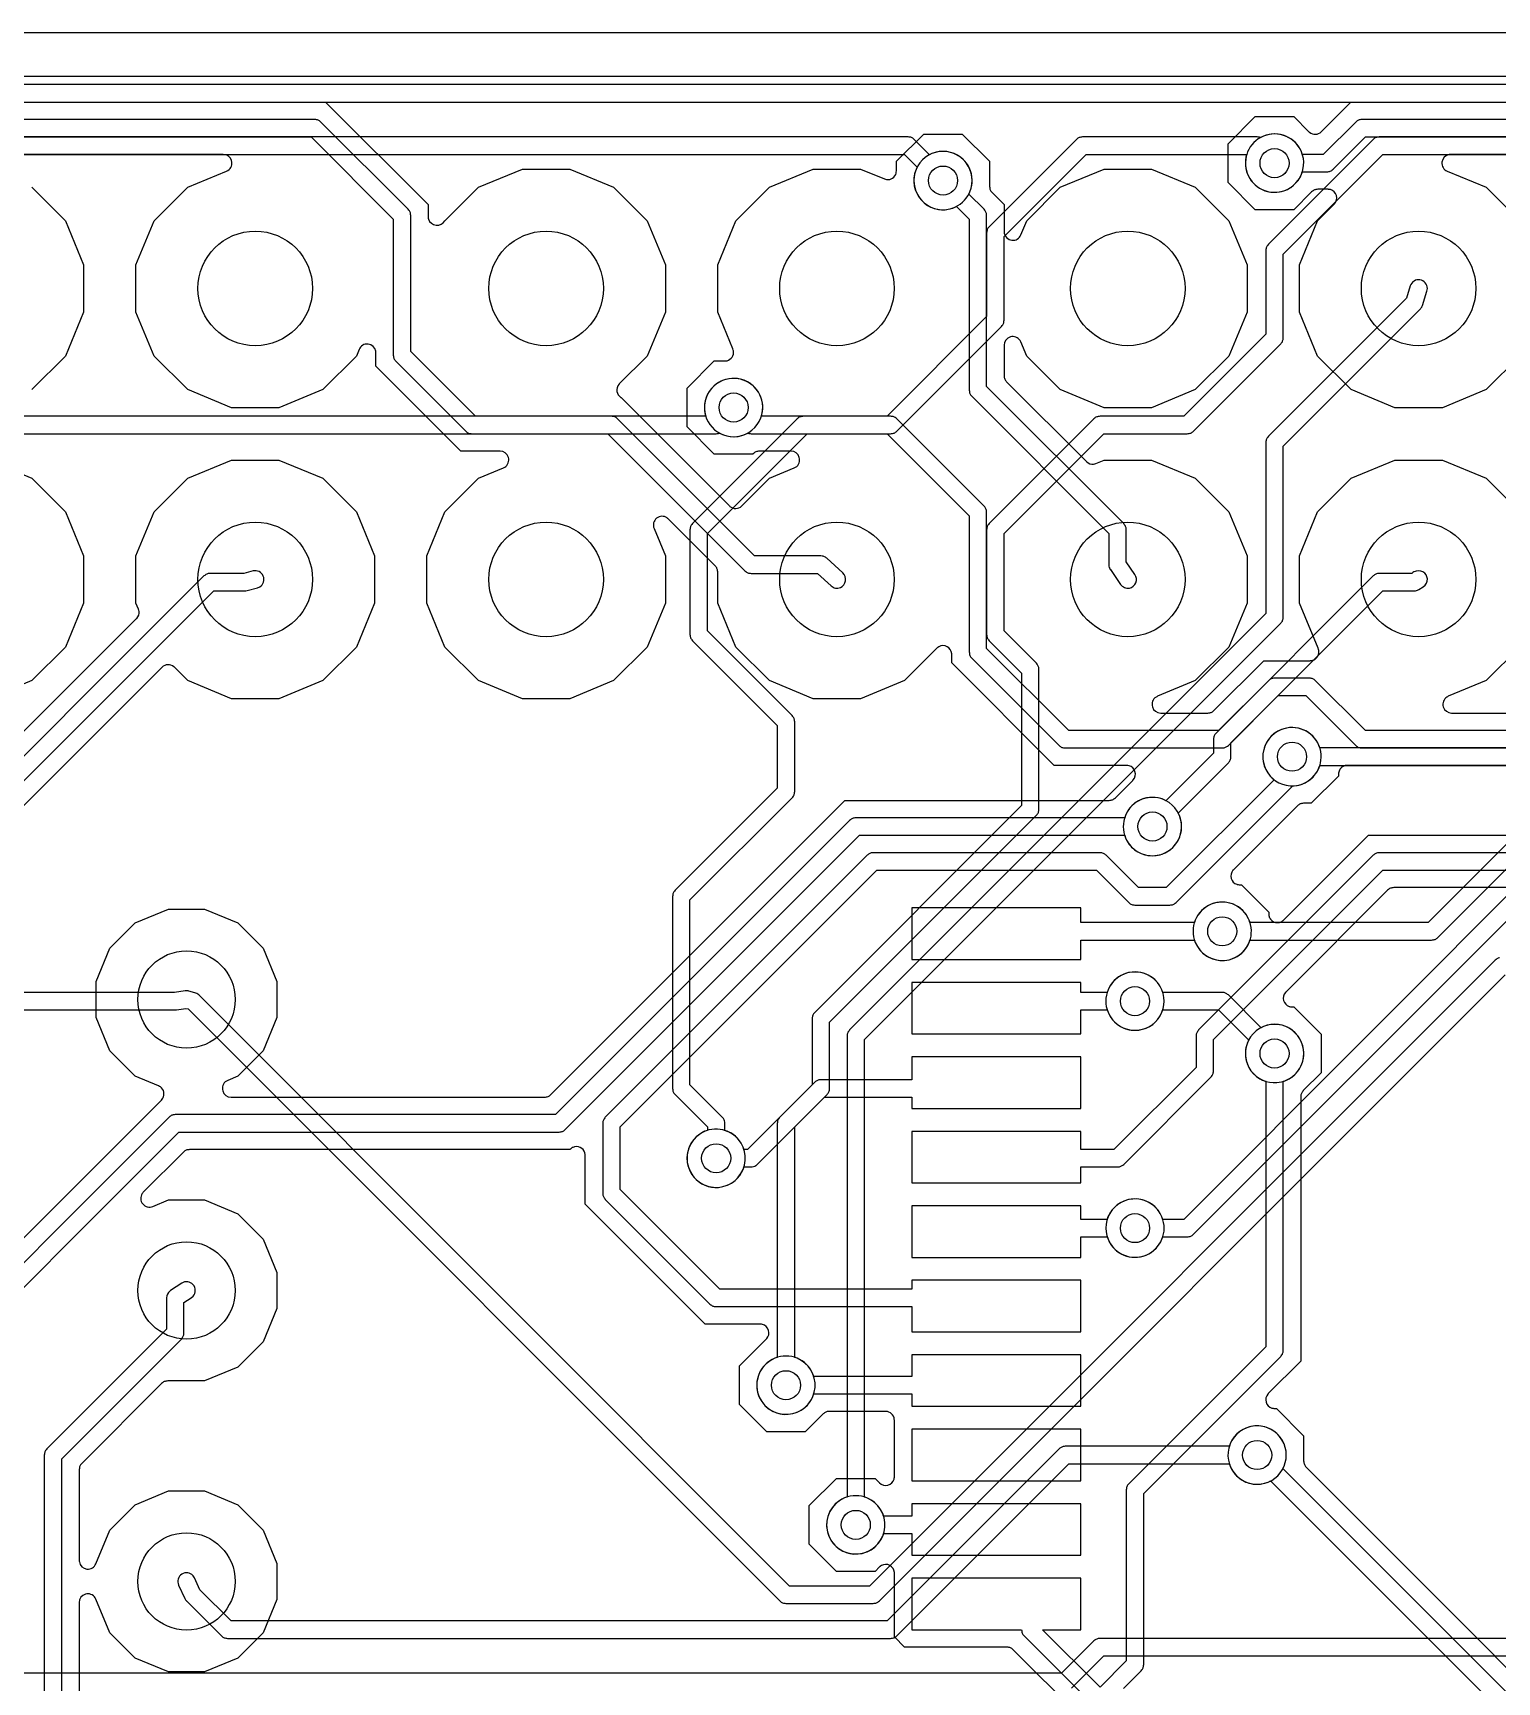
# Model space of a CAD drawing. Header units: inches. Extents: x 0 to 2.56, y 0 to 2.2.
# Drawn here: x 0.953 to 1.456, y 1.638 to 2.205 of the extents above; entities that cross this region are included whole.
import ezdxf

# ---------------------------------------------------------------- set-up
doc = ezdxf.new("R2010")
doc.units = ezdxf.units.IN

msp = doc.modelspace()

# ---------------------------------------------------------------- linework, layer by layer
at = {"layer": '16_copper_3V3'}
msp.add_lwpolyline([(1.38234, 1.84425, 1), (1.37766, 1.86375), (1.37616, 1.86327), (1.37538, 1.86287), (1.36412, 1.87412), (1.36385, 1.87432), (1.3636, 1.87454, 0.087651), (1.36263, 1.87493), (1.36234, 1.87495), (1.362, 1.875), (1.34154, 1.875), (1.34127, 1.87584, 1), (1.32273, 1.86816), (1.32345, 1.86676, 0.6128), (1.34127, 1.86816), (1.34154, 1.869), (1.36076, 1.869), (1.37113, 1.85862), (1.37073, 1.85784, 0.560029), (1.38079, 1.844)], format="xyb", close=True, dxfattribs=at)
at = {"layer": '16_copper_5V'}
msp.add_lwpolyline([(1.569, 1.57513), (1.569, 1.85046), (1.56984, 1.85073, 1), (1.56216, 1.86927), (1.56076, 1.86855, 0.6128), (1.56216, 1.85073), (1.563, 1.85046), (1.563, 1.653), (1.32, 1.653), (1.31967, 1.65295), (1.31933, 1.65293, 0.087654), (1.31837, 1.65252), (1.31815, 1.65233), (1.31788, 1.65212), (1.30676, 1.641), (0.49924, 1.641)], format="xyb", dxfattribs=at)
msp.add_lwpolyline([(1.31012, 1.63588), (1.32124, 1.647), (1.563, 1.647), (1.563, 1.57637)], dxfattribs=at)
at = {"layer": '16_copper_EEPROM_ID_SC'}
for points in [[(1.548, 2.187), (0.33, 2.187)], [(0.33124, 2.181), (1.54676, 2.181)]]:
    msp.add_lwpolyline(points, dxfattribs=at)
at = {"layer": '16_copper_EEPROM_ID_SD'}
msp.add_lwpolyline([(0.57234, 2.06025, 0.240078), (0.57927, 2.06616), (0.57954, 2.067), (1.188, 2.067), (1.18833, 2.06705), (1.18867, 2.06707, 0.01577), (1.18885, 2.06712), (1.18914, 2.06725), (1.19016, 2.06673), (1.19166, 2.06625, 1), (1.19634, 2.08575), (1.19479, 2.086, 0.509525), (1.18425, 2.07366), (1.18446, 2.073), (0.57954, 2.073), (0.57927, 2.07384, 1), (0.56073, 2.06616), (0.56145, 2.06476, 0.28203), (0.57079, 2.06)], format="xyb", close=True, dxfattribs=at)
at = {"layer": '16_copper_GPIO11_SCK'}
msp.add_lwpolyline([(1.34034, 1.92225, 0.461008), (1.34727, 1.93584), (1.34687, 1.93662), (1.36412, 1.95388), (1.36432, 1.95415), (1.36454, 1.9544, 0.087651), (1.36493, 1.95537), (1.36495, 1.95566), (1.365, 1.956), (1.365, 1.96076), (1.41724, 2.013), (1.428, 2.013), (1.4284, 2.01306), (1.4288, 2.01311, 0.003849), (1.42885, 2.01312), (1.42911, 2.01324), (1.42956, 2.01344), (1.43109, 2.01437), (1.43175, 2.01491), (1.43223, 2.01562, 0.548403), (1.42957, 2.01993), (1.42872, 2.01982, 0.115646), (1.42716, 2.019), (1.416, 2.019), (1.41567, 2.01895), (1.41533, 2.01893, 0.087654), (1.41437, 2.01852), (1.41415, 2.01833), (1.41388, 2.01812), (1.35988, 1.96412), (1.35968, 1.96385), (1.35946, 1.9636, 0.087651), (1.35907, 1.96263), (1.35905, 1.96234), (1.359, 1.962), (1.359, 1.95724), (1.34262, 1.94087), (1.34184, 1.94127, 1), (1.33416, 1.92273), (1.33566, 1.92225, 0.078701), (1.33879, 1.922)], format="xyb", close=True, dxfattribs=at)
at = {"layer": '16_copper_GPIO12_PWM0'}
msp.add_lwpolyline([(1.548, 2.169), (1.416, 2.169), (1.41567, 2.16895), (1.41533, 2.16893, 0.087654), (1.41437, 2.16852), (1.41415, 2.16833), (1.41388, 2.16812), (1.37788, 2.13212), (1.37768, 2.13185), (1.37746, 2.1316, 0.087651), (1.37707, 2.13063), (1.37705, 2.13034), (1.377, 2.13), (1.377, 2.10124), (1.34876, 2.073), (1.32, 2.073), (1.31967, 2.07295), (1.31933, 2.07293, 0.087654), (1.31837, 2.07252), (1.31815, 2.07233), (1.31788, 2.07212), (1.28188, 2.03612), (1.28168, 2.03585), (1.28146, 2.0356, 0.087651), (1.28107, 2.03463), (1.28105, 2.03434), (1.281, 2.034), (1.281, 1.998), (1.28105, 1.99767), (1.28107, 1.99733, 0.087654), (1.28148, 1.99637), (1.28167, 1.99615), (1.28188, 1.99588), (1.293, 1.98476), (1.293, 1.93924), (1.22188, 1.86812), (1.22168, 1.86785), (1.22146, 1.8676, 0.087651), (1.22107, 1.86663), (1.22105, 1.86634), (1.221, 1.866), (1.221, 1.84324), (1.20988, 1.83212), (1.20968, 1.83185), (1.20946, 1.8316, 0.087651), (1.20907, 1.83063), (1.20905, 1.83034), (1.209, 1.83), (1.209, 1.74954), (1.20816, 1.74927, 0.85408), (1.21279, 1.73), (1.21434, 1.73025, 0.726542), (1.21584, 1.74927), (1.215, 1.74954), (1.215, 1.82876), (1.22612, 1.83988), (1.22632, 1.84015), (1.22654, 1.8404, 0.087651), (1.22693, 1.84137), (1.22695, 1.84166), (1.227, 1.842), (1.227, 1.86476), (1.29812, 1.93588), (1.29832, 1.93615), (1.29854, 1.9364, 0.087651), (1.29893, 1.93737), (1.29895, 1.93766), (1.299, 1.938), (1.299, 1.986), (1.29895, 1.98633), (1.29893, 1.98667, 0.087654), (1.29852, 1.98763), (1.29833, 1.98785), (1.29812, 1.98812), (1.287, 1.99924), (1.287, 2.03276), (1.32124, 2.067), (1.35, 2.067), (1.35033, 2.06705), (1.35067, 2.06707, 0.087654), (1.35163, 2.06748), (1.35185, 2.06767), (1.35212, 2.06788), (1.38212, 2.09788), (1.38232, 2.09815), (1.38254, 2.0984, 0.087651), (1.38293, 2.09937), (1.38295, 2.09966), (1.383, 2.1), (1.383, 2.12876), (1.41724, 2.163), (1.54676, 2.163)], format="xyb", dxfattribs=at)
at = {"layer": '16_copper_GPIO16'}
msp.add_lwpolyline([(1.83476, 1.959), (1.39554, 1.959), (1.39527, 1.95984, 1), (1.37673, 1.95216), (1.37745, 1.95076, 0.28203), (1.38679, 1.946), (1.38834, 1.94625, 0.240078), (1.39527, 1.95216), (1.39554, 1.953), (1.836, 1.953)], format="xyb", dxfattribs=at)
at = {"layer": '16_copper_GPIO19'}
msp.add_lwpolyline([(1.95476, 1.947), (1.482, 1.947), (1.48167, 1.94695), (1.48133, 1.94693, 0.087654), (1.48037, 1.94652), (1.48015, 1.94633), (1.47988, 1.94612), (1.43276, 1.899), (1.37154, 1.899), (1.37127, 1.89984, 1), (1.35273, 1.89216), (1.35345, 1.89076, 0.28203), (1.36279, 1.886), (1.36434, 1.88625, 0.240078), (1.37127, 1.89216), (1.37154, 1.893), (1.434, 1.893), (1.43433, 1.89305), (1.43467, 1.89307, 0.087654), (1.43563, 1.89348), (1.43585, 1.89367), (1.43612, 1.89388), (1.48324, 1.941), (1.956, 1.941)], format="xyb", dxfattribs=at)
at = {"layer": '16_copper_GPIO20'}
msp.add_lwpolyline([(1.99676, 1.923), (1.476, 1.923), (1.47567, 1.92295), (1.47533, 1.92293, 0.087654), (1.47437, 1.92252), (1.47415, 1.92233), (1.47388, 1.92212), (1.34876, 1.797), (1.34154, 1.797), (1.34127, 1.79784, 1), (1.32273, 1.79016), (1.32345, 1.78876, 0.28203), (1.33279, 1.784), (1.33434, 1.78425, 0.240078), (1.34127, 1.79016), (1.34154, 1.791), (1.35, 1.791), (1.35033, 1.79105), (1.35067, 1.79107, 0.087654), (1.35163, 1.79148), (1.35185, 1.79167), (1.35212, 1.79188), (1.47724, 1.917), (1.998, 1.917)], format="xyb", dxfattribs=at)
at = {"layer": '16_copper_GPIO26'}
msp.add_lwpolyline([(1.19034, 1.80825, 0.726542), (1.19184, 1.82727), (1.191, 1.82754), (1.191, 1.83, 0.14431), (1.19052, 1.83163), (1.19033, 1.83185), (1.19012, 1.83212), (1.179, 1.84324), (1.179, 1.90676), (1.21412, 1.94188), (1.21432, 1.94215), (1.21454, 1.9424, 0.087651), (1.21493, 1.94337), (1.21495, 1.94366), (1.215, 1.944), (1.215, 1.968), (1.21495, 1.96833), (1.21493, 1.96867, 0.087654), (1.21452, 1.96963), (1.21433, 1.96985), (1.21412, 1.97012), (1.185, 1.99924), (1.185, 2.03276), (1.21924, 2.067), (1.248, 2.067), (1.24833, 2.06705), (1.24867, 2.06707, 0.087654), (1.24963, 2.06748), (1.24985, 2.06767), (1.25012, 2.06788), (1.28612, 2.10388), (1.28632, 2.10415), (1.28654, 2.1044, 0.087651), (1.28693, 2.10537), (1.28695, 2.10566), (1.287, 2.106), (1.287, 2.13476), (1.31524, 2.163), (1.37046, 2.163), (1.37025, 2.16234, 1), (1.38975, 2.15766), (1.39, 2.15921, 0.509525), (1.37766, 2.16975), (1.37616, 2.16927), (1.37514, 2.16875), (1.37512, 2.16875), (1.37482, 2.16889, 0.015767), (1.37463, 2.16893), (1.37434, 2.16895), (1.374, 2.169), (1.314, 2.169), (1.31367, 2.16895), (1.31333, 2.16893, 0.087654), (1.31237, 2.16852), (1.31215, 2.16833), (1.31188, 2.16812), (1.28188, 2.13812), (1.28168, 2.13785), (1.28146, 2.1376, 0.087651), (1.28107, 2.13663), (1.28105, 2.13634), (1.281, 2.136), (1.281, 2.10724), (1.24676, 2.073), (1.218, 2.073), (1.21767, 2.07295), (1.21733, 2.07293, 0.087654), (1.21637, 2.07252), (1.21615, 2.07233), (1.21588, 2.07212), (1.17988, 2.03612), (1.17968, 2.03585), (1.17946, 2.0356, 0.087651), (1.17907, 2.03463), (1.17905, 2.03434), (1.179, 2.034), (1.179, 1.998), (1.17905, 1.99767), (1.17907, 1.99733, 0.087654), (1.17948, 1.99637), (1.17967, 1.99615), (1.17988, 1.99588), (1.209, 1.96676), (1.209, 1.94524), (1.17388, 1.91012), (1.17368, 1.90985), (1.17346, 1.9096, 0.087651), (1.17307, 1.90863), (1.17305, 1.90834), (1.173, 1.908), (1.173, 1.842), (1.17305, 1.84167), (1.17307, 1.84133, 0.087654), (1.17348, 1.84037), (1.17367, 1.84015), (1.17388, 1.83988), (1.185, 1.82876), (1.185, 1.82754), (1.18416, 1.82727), (1.18276, 1.82655, 0.788337), (1.18879, 1.808)], format="xyb", close=True, dxfattribs=at)
at = {"layer": '16_copper_GPIO8_CE0'}
msp.add_lwpolyline([(1.23834, 1.68225, 0.726542), (1.23984, 1.70127), (1.239, 1.70154), (1.239, 1.85876), (1.38212, 2.00188), (1.38232, 2.00215), (1.38254, 2.0024, 0.087651), (1.38293, 2.00337), (1.38295, 2.00366), (1.383, 2.004), (1.383, 2.06276), (1.43012, 2.10988), (1.43031, 2.11013), (1.43052, 2.11037, 0.019243), (1.43063, 2.11056), (1.43073, 2.11082), (1.43087, 2.11111), (1.43239, 2.11604), (1.43253, 2.11689, 0.866042), (1.42666, 2.11782), (1.42535, 2.1136), (1.37788, 2.06612), (1.37768, 2.06585), (1.37746, 2.0656, 0.087651), (1.37707, 2.06463), (1.37705, 2.06434), (1.377, 2.064), (1.377, 2.00524), (1.23388, 1.86212), (1.23368, 1.86185), (1.23346, 1.8616, 0.087651), (1.23307, 1.86063), (1.23305, 1.86034), (1.233, 1.86), (1.233, 1.70154), (1.23216, 1.70127, 0.85408), (1.23679, 1.682)], format="xyb", close=True, dxfattribs=at)
at = {"layer": '16_copper_GPIO9_SDI'}
msp.add_lwpolyline([(0.41524, 2.163), (1.25276, 2.163), (1.25713, 2.15862), (1.25673, 2.15784, 0.560029), (1.26679, 2.144), (1.26834, 2.14425, 1), (1.26366, 2.16375), (1.26216, 2.16327), (1.26138, 2.16287), (1.25612, 2.16812), (1.25585, 2.16832), (1.2556, 2.16854, 0.087651), (1.25463, 2.16893), (1.25434, 2.16895), (1.254, 2.169), (0.414, 2.169)], format="xyb", dxfattribs=at)
at = {"layer": '16_copper_PB0'}
for points in [[(1.45733, 1.88693, 0.087654), (1.45637, 1.88652), (1.45615, 1.88633), (1.45588, 1.88612), (1.24076, 1.671), (1.21324, 1.671), (1.01012, 1.87412), (1.00983, 1.87434), (1.00954, 1.87458, 0.009759), (1.00944, 1.87463), (1.00915, 1.87474), (1.00878, 1.8749), (1.00668, 1.87546, 0.021149), (1.0063, 1.87554), (1.00606, 1.87554), (1.00583, 1.87556, 0.029791), (1.00548, 1.87553), (1.00178, 1.875), (0.744, 1.875)], [(0.74524, 1.869), (1.002, 1.869), (1.0022, 1.86903), (1.00243, 1.86903), (1.00572, 1.86951), (1.00645, 1.86931), (1.20988, 1.66588), (1.21015, 1.66568), (1.2104, 1.66546, 0.087651), (1.21137, 1.66507), (1.21166, 1.66505), (1.212, 1.665), (1.242, 1.665), (1.24233, 1.66505), (1.24267, 1.66507, 0.087654), (1.24363, 1.66548), (1.24385, 1.66567), (1.24412, 1.66588), (1.45924, 1.881)]]:
    msp.add_lwpolyline(points, format="xyb", dxfattribs=at)
at = {"layer": '16_copper_PD6'}
msp.add_lwpolyline([(1.24833, 1.65305), (1.24867, 1.65307, 0.087654), (1.24963, 1.65348), (1.24985, 1.65367), (1.25012, 1.65388), (1.30924, 1.713), (1.36446, 1.713), (1.36473, 1.71216, 1), (1.38327, 1.71984), (1.38255, 1.72124, 0.6128), (1.36473, 1.71984), (1.36446, 1.719), (1.308, 1.719), (1.30767, 1.71895), (1.30733, 1.71893, 0.087654), (1.30637, 1.71852), (1.30615, 1.71833), (1.30588, 1.71812), (1.24676, 1.659), (1.02124, 1.659), (1.0105, 1.66974), (1.00863, 1.67381), (1.00817, 1.67453, 0.866045), (1.00318, 1.67131), (1.00527, 1.66675), (1.00534, 1.66665), (1.00538, 1.66653), (1.00558, 1.66627), (1.00574, 1.66603, 0.01711), (1.00588, 1.66588), (1.01788, 1.65388), (1.01815, 1.65368), (1.0184, 1.65346, 0.087651), (1.01937, 1.65307), (1.01966, 1.65305), (1.02, 1.653), (1.248, 1.653)], format="xyb", close=True, dxfattribs=at)
at = {"layer": '1_copper_3V3'}
msp.add_lwpolyline([(1.31337, 1.869), (1.32246, 1.869), (1.32273, 1.86816, 1), (1.34127, 1.87584), (1.34055, 1.87724, 0.6128), (1.32273, 1.87584), (1.32246, 1.875), (1.31337, 1.875), (1.31337, 1.87843), (1.2553, 1.87843), (1.2553, 1.86071), (1.31337, 1.86071)], format="xyb", close=True, dxfattribs=at)
msp.add_lwpolyline([(1.32804, 1.6358), (1.33412, 1.64188), (1.33432, 1.64215), (1.33454, 1.6424, 0.087651), (1.33493, 1.64337), (1.33495, 1.64366), (1.335, 1.644), (1.335, 1.70276), (1.38212, 1.74988), (1.38232, 1.75015), (1.38254, 1.7504, 0.087651), (1.38293, 1.75137), (1.38295, 1.75166), (1.383, 1.752), (1.383, 1.84446), (1.38384, 1.84473, 1), (1.37616, 1.86327), (1.37476, 1.86255, 0.6128), (1.37616, 1.84473), (1.377, 1.84446), (1.377, 1.75324), (1.32988, 1.70612), (1.32968, 1.70585), (1.32946, 1.7056, 0.087651), (1.32907, 1.70463), (1.32905, 1.70434), (1.329, 1.704), (1.329, 1.64524), (1.32, 1.63624), (1.30026, 1.65598), (1.31337, 1.65598), (1.31337, 1.6737), (1.2553, 1.6737), (1.2553, 1.65598), (1.293, 1.65598), (1.29305, 1.65567), (1.29307, 1.65533, 0.087654), (1.29348, 1.65437), (1.29367, 1.65415), (1.29388, 1.65388), (1.31713, 1.63062)], format="xyb", dxfattribs=at)
at = {"layer": '1_copper_EEPROM_ID_SD'}
msp.add_lwpolyline([(1.55876, 1.965), (1.41124, 1.965), (1.39412, 1.98212), (1.39385, 1.98232), (1.3936, 1.98254, 0.087651), (1.39263, 1.98293), (1.39234, 1.98295), (1.392, 1.983), (1.38, 1.983), (1.37967, 1.98295), (1.37933, 1.98293, 0.087654), (1.37837, 1.98252), (1.37815, 1.98233), (1.37788, 1.98212), (1.36076, 1.965), (1.30924, 1.965), (1.281, 1.99324), (1.281, 2.04), (1.28095, 2.04033), (1.28093, 2.04067, 0.087654), (1.28052, 2.04163), (1.28033, 2.04185), (1.28012, 2.04212), (1.25012, 2.07212), (1.24985, 2.07232), (1.2496, 2.07254, 0.087651), (1.24863, 2.07293), (1.24834, 2.07295), (1.248, 2.073), (1.20354, 2.073), (1.20375, 2.07366, 1), (1.18425, 2.07834), (1.184, 2.07679, 0.509525), (1.19634, 2.06625), (1.19784, 2.06673), (1.19886, 2.06725), (1.19888, 2.06725), (1.19918, 2.06711, 0.015767), (1.19937, 2.06707), (1.19966, 2.06705), (1.2, 2.067), (1.24676, 2.067), (1.275, 2.03876), (1.275, 1.992), (1.27505, 1.99167), (1.27507, 1.99133, 0.087654), (1.27548, 1.99037), (1.27567, 1.99015), (1.27588, 1.98988), (1.30588, 1.95988), (1.30615, 1.95968), (1.3064, 1.95946, 0.087651), (1.30737, 1.95907), (1.30766, 1.95905), (1.308, 1.959), (1.362, 1.959), (1.36233, 1.95905), (1.36267, 1.95907, 0.087654), (1.36363, 1.95948), (1.36385, 1.95967), (1.36412, 1.95988), (1.38124, 1.977), (1.39076, 1.977), (1.40788, 1.95988), (1.40815, 1.95968), (1.4084, 1.95946, 0.087651), (1.40937, 1.95907), (1.40966, 1.95905), (1.41, 1.959), (1.56, 1.959)], format="xyb", dxfattribs=at)
at = {"layer": '1_copper_GND'}
for points in [[(1.57785, 2.18972), (0.30015, 2.18972)], [(0.95275, 2.15169), (0.96429, 2.14015), (0.97053, 2.12508), (0.97053, 2.10877), (0.96429, 2.0937), (0.95275, 2.08217)]]:
    msp.add_lwpolyline(points, dxfattribs=at)
for points in [[(0.40427, 2.181), (1.05373, 2.181), (1.089, 2.14573), (1.089, 2.14131), (1.08904, 2.14104), (1.08905, 2.14077, 0.620844), (1.09477, 2.14015), (1.1063, 2.15169), (1.12137, 2.15793), (1.13768, 2.15793), (1.15275, 2.15169), (1.16429, 2.14015), (1.17053, 2.12508), (1.17053, 2.10877), (1.16429, 2.0937), (1.1547, 2.08412), (1.15464, 2.08403), (1.15455, 2.08396, 0.437212), (1.15523, 2.07946), (1.1553, 2.07943), (1.19255, 2.04218), (1.19273, 2.04204, 0.39257), (1.19679, 2.04218), (1.2063, 2.05169), (1.21485, 2.05523), (1.21509, 2.05537), (1.21533, 2.05548, 0.747777), (1.2137, 2.061), (1.20287, 2.061), (1.20254, 2.06095), (1.2022, 2.06093), (1.20212, 2.06089), (1.20202, 2.06088, 0.053914), (1.20124, 2.06052), (1.20102, 2.06033), (1.20075, 2.06012), (1.20063, 2.06), (1.18737, 2.06), (1.178, 2.06937), (1.178, 2.08263), (1.18737, 2.092), (1.19099, 2.092), (1.19136, 2.09205), (1.19174, 2.0921, 0.383484), (1.19395, 2.09545), (1.19386, 2.09574), (1.19376, 2.09615), (1.18853, 2.10877), (1.18853, 2.12508), (1.19477, 2.14015), (1.2063, 2.15169), (1.22137, 2.15793), (1.23768, 2.15793), (1.24585, 2.15455), (1.24622, 2.15445), (1.24659, 2.15435, 0.383481), (1.24991, 2.15659), (1.24994, 2.1569), (1.25, 2.15732), (1.25, 2.16063), (1.25937, 2.17), (1.27263, 2.17), (1.282, 2.16063), (1.282, 2.15197), (1.28205, 2.15164), (1.28207, 2.15131, 0.087654), (1.28248, 2.15034), (1.28267, 2.15012), (1.28288, 2.14985), (1.287, 2.14573), (1.287, 2.13648), (1.28704, 2.13621), (1.28705, 2.13594, 0.747774), (1.29277, 2.13533), (1.29477, 2.14015), (1.3063, 2.15169), (1.32137, 2.15793), (1.33768, 2.15793), (1.35275, 2.15169), (1.36429, 2.14015), (1.37053, 2.12508), (1.37053, 2.10877), (1.36429, 2.0937), (1.35275, 2.08217), (1.33768, 2.07593), (1.32137, 2.07593), (1.3063, 2.08217), (1.29477, 2.0937), (1.29277, 2.09853), (1.29263, 2.09876), (1.29252, 2.09901, 0.747777), (1.287, 2.09738), (1.287, 2.08697), (1.28705, 2.08664), (1.28707, 2.08631, 0.087654), (1.28748, 2.08534), (1.28767, 2.08512), (1.28788, 2.08485), (1.31531, 2.05742), (1.31536, 2.05738), (1.3154, 2.05733, 0.218345), (1.31778, 2.05656), (1.31819, 2.05667), (1.31849, 2.05674, 0.007884), (1.31858, 2.05677), (1.32137, 2.05793), (1.33768, 2.05793), (1.35275, 2.05169), (1.36429, 2.04015), (1.37053, 2.02508), (1.37053, 2.00877), (1.36429, 1.9937), (1.35275, 1.98217), (1.33972, 1.97677), (1.33948, 1.97663), (1.33924, 1.97652, 0.747777), (1.34086, 1.971), (1.35703, 1.971), (1.35736, 1.97105), (1.35769, 1.97107, 0.087654), (1.35866, 1.97148), (1.35888, 1.97167), (1.35915, 1.97188), (1.37627, 1.989), (1.39223, 1.989), (1.39236, 1.98902), (1.39249, 1.98901), (1.39278, 1.98908), (1.39279, 1.98908), (1.39298, 1.9891), (1.39301, 1.98911), (1.39308, 1.98912, 0.021527), (1.39332, 1.98921), (1.39359, 1.98935), (1.39362, 1.98937), (1.39377, 1.98943), (1.39379, 1.98945), (1.39386, 1.98948, 0.02152), (1.39407, 1.98963), (1.39428, 1.98984), (1.39432, 1.98988), (1.39444, 1.98998), (1.39445, 1.98999), (1.3945, 1.99004, 0.021523), (1.39466, 1.99025), (1.3948, 1.99051), (1.39483, 1.99056), (1.39492, 1.99068), (1.39493, 1.9907), (1.39497, 1.99077, 0.021524), (1.39506, 1.99101), (1.39512, 1.9913), (1.39513, 1.99133), (1.39518, 1.9915), (1.39518, 1.99152), (1.3952, 1.99159, 0.021533), (1.39523, 1.99185), (1.3952, 1.99214), (1.39521, 1.99236), (1.3952, 1.99238), (1.3952, 1.99245, 0.021539), (1.39515, 1.9927), (1.39505, 1.99294), (1.395, 1.99315), (1.39495, 1.99326), (1.39495, 1.99327), (1.39495, 1.99327), (1.38853, 2.00877), (1.38853, 2.02508), (1.39477, 2.04015), (1.4063, 2.05169), (1.42137, 2.05793), (1.43768, 2.05793), (1.45275, 2.05169), (1.46429, 2.04015)], [(1.46429, 2.0937), (1.45275, 2.08217), (1.43768, 2.07593), (1.42137, 2.07593), (1.4063, 2.08217), (1.39477, 2.0937), (1.38853, 2.10877), (1.38853, 2.12508), (1.39477, 2.14015), (1.40049, 2.14588), (1.40056, 2.14597), (1.40065, 2.14604, 0.54841), (1.39919, 2.15089), (1.39885, 2.15093), (1.39856, 2.15099, 0.015781), (1.39837, 2.151), (1.39487, 2.151), (1.39454, 2.15095), (1.3942, 2.15093, 0.087654), (1.39324, 2.15052), (1.39302, 2.15033), (1.39275, 2.15012), (1.38663, 2.144), (1.37337, 2.144), (1.364, 2.15337), (1.364, 2.16663), (1.37337, 2.176), (1.38663, 2.176), (1.39183, 2.1708), (1.39201, 2.17066, 0.39257), (1.39607, 2.1708), (1.40012, 2.17485), (1.40627, 2.181), (1.57513, 2.181)], [(0.903, 1.74373), (0.99212, 1.83285), (0.99726, 1.83799), (0.99749, 1.8383), (0.99773, 1.8386, 0.383473), (0.99693, 1.84253), (0.99665, 1.84267), (0.99629, 1.84288), (0.98829, 1.8462), (0.97954, 1.85495), (0.97481, 1.86638), (0.97481, 1.87875), (0.97954, 1.89018), (0.98829, 1.89893), (0.99972, 1.90366), (1.01209, 1.90366), (1.02352, 1.89893), (1.03227, 1.89018), (1.037, 1.87875), (1.037, 1.86638), (1.03227, 1.85495), (1.02352, 1.8462), (1.02007, 1.84477), (1.01984, 1.84463), (1.0196, 1.84452, 0.747777), (1.02122, 1.839), (1.12903, 1.839), (1.12936, 1.83905), (1.12969, 1.83907, 0.087654), (1.13066, 1.83948), (1.13088, 1.83967), (1.13115, 1.83988), (1.23227, 1.941), (1.32313, 1.941), (1.32346, 1.94105), (1.3238, 1.94107, 0.087654), (1.32476, 1.94148), (1.32498, 1.94167), (1.32525, 1.94188), (1.33125, 1.94788), (1.33132, 1.94797), (1.3314, 1.94804, 0.54841), (1.32995, 1.95289), (1.3296, 1.95293), (1.32932, 1.95299, 0.015781), (1.32913, 1.953), (1.30427, 1.953), (1.269, 1.98827), (1.269, 1.99118), (1.26898, 1.99129), (1.26899, 1.9914, 0.54841), (1.26453, 1.99379), (1.26426, 1.99359), (1.26402, 1.99343, 0.015772), (1.26388, 1.9933), (1.25275, 1.98217), (1.23768, 1.97593), (1.22137, 1.97593), (1.2063, 1.98217), (1.19477, 1.9937), (1.18853, 2.00877), (1.18853, 2.0195), (1.18848, 2.01983), (1.18845, 2.02017, 0.087654), (1.18805, 2.02113), (1.18786, 2.02135), (1.18765, 2.02162), (1.17153, 2.03774), (1.17132, 2.0379), (1.17112, 2.03809, 0.747777), (1.16664, 2.03447), (1.17053, 2.02508), (1.17053, 2.00877), (1.16429, 1.9937), (1.15275, 1.98217), (1.13768, 1.97593), (1.12137, 1.97593), (1.1063, 1.98217), (1.09477, 1.9937), (1.08853, 2.00877), (1.08853, 2.02508), (1.09477, 2.04015), (1.1063, 2.05169), (1.11485, 2.05523), (1.11509, 2.05537), (1.11533, 2.05548, 0.747777), (1.1137, 2.061), (1.10027, 2.061), (1.071, 2.09027), (1.071, 2.09483), (1.07096, 2.0951), (1.07095, 2.09537, 0.747774), (1.06523, 2.09598), (1.06429, 2.0937), (1.05275, 2.08217), (1.03768, 2.07593), (1.02137, 2.07593), (1.0063, 2.08217), (0.99477, 2.0937), (0.98853, 2.10877), (0.98853, 2.12508), (0.99477, 2.14015), (1.0063, 2.15169), (1.01968, 2.15723), (1.01991, 2.15737), (1.02012, 2.15746), (1.02016, 2.15748, 0.747777), (1.01853, 2.163), (0.94052, 2.163)], [(1.51853, 2.163), (1.44052, 2.163), (1.44025, 2.16296), (1.43998, 2.16295, 0.74779), (1.43937, 2.15723), (1.45275, 2.15169), (1.46429, 2.14015)], [(0.72315, 1.73788), (0.98873, 2.00345), (0.98877, 2.00351), (0.98882, 2.00355, 0.218356), (0.98958, 2.00593), (0.98948, 2.00634), (0.98941, 2.00664, 0.007894), (0.98938, 2.00672), (0.98853, 2.00877), (0.98853, 2.02508), (0.99477, 2.04015), (1.0063, 2.05169), (1.02137, 2.05793), (1.03768, 2.05793), (1.05275, 2.05169), (1.06429, 2.04015), (1.07053, 2.02508), (1.07053, 2.00877), (1.06429, 1.9937), (1.05275, 1.98217), (1.03768, 1.97593), (1.02137, 1.97593), (1.0063, 1.98217), (1.00172, 1.98675), (1.00154, 1.98689, 0.39257), (0.99748, 1.98675), (0.72973, 1.719)], [(1.46429, 1.9937), (1.45275, 1.98217), (1.43972, 1.97677), (1.43948, 1.97663), (1.43924, 1.97652, 0.747777), (1.44086, 1.971), (1.51819, 1.971)], [(1.56373, 1.953), (1.40542, 1.953), (1.40541, 1.953), (1.40518, 1.953), (1.40509, 1.953), (1.40478, 1.95302, 0.163911), (1.40302, 1.95228), (1.40281, 1.95204), (1.40275, 1.95198), (1.40273, 1.95196), (1.40272, 1.95195), (1.40259, 1.95182, 0.019154), (1.40246, 1.95163), (1.40233, 1.95134), (1.40233, 1.95134), (1.40227, 1.95123), (1.40225, 1.95119), (1.40218, 1.95106), (1.40216, 1.95095), (1.40211, 1.95084), (1.40208, 1.95058), (1.40203, 1.95041), (1.40203, 1.95033), (1.40201, 1.95023, 0.011532), (1.402, 1.95003), (1.402, 1.94937), (1.39263, 1.94), (1.38997, 1.94), (1.38964, 1.93995), (1.38931, 1.93993, 0.087654), (1.38834, 1.93952), (1.38812, 1.93933), (1.38785, 1.93912), (1.36585, 1.91712), (1.36578, 1.91703), (1.3657, 1.91696, 0.536376), (1.36705, 1.91216), (1.36716, 1.91211), (1.3675, 1.91207), (1.36778, 1.91201, 0.011166), (1.36797, 1.912), (1.36863, 1.912), (1.378, 1.90263), (1.378, 1.90197, 0.027981), (1.37803, 1.90164), (1.37803, 1.90155), (1.37808, 1.90138), (1.37812, 1.90112, 0.01863), (1.37819, 1.90091), (1.37827, 1.90078), (1.37828, 1.90073), (1.37835, 1.90063), (1.37848, 1.90034, 0.018631), (1.37861, 1.90016), (1.37874, 1.90003), (1.37875, 1.90002), (1.37878, 1.89999), (1.37883, 1.89994), (1.37904, 1.8997, 0.237958), (1.38166, 1.89904), (1.38186, 1.89912), (1.38188, 1.89912), (1.38194, 1.89915), (1.38196, 1.89916), (1.38227, 1.89925, 0.018627), (1.38246, 1.89935), (1.3826, 1.89945), (1.38266, 1.89948), (1.38278, 1.89959), (1.38298, 1.89972, 0.015772), (1.38312, 1.89985), (1.40612, 1.92285), (1.41227, 1.929), (1.56973, 1.929)], [(1.47789, 1.911), (1.42097, 1.911), (1.42064, 1.91095), (1.42031, 1.91093, 0.087654), (1.41934, 1.91052), (1.41934, 1.91052), (1.41912, 1.91033), (1.41885, 1.91012), (1.38385, 1.87512), (1.38378, 1.87503), (1.3837, 1.87496, 0.536376), (1.38505, 1.87016), (1.38516, 1.87011), (1.3855, 1.87007), (1.38578, 1.87001, 0.011166), (1.38597, 1.87), (1.38663, 1.87), (1.396, 1.86063), (1.396, 1.84737), (1.38988, 1.84125), (1.38968, 1.84098), (1.38946, 1.84073, 0.087651), (1.38907, 1.83976), (1.38905, 1.83948, 0.012018), (1.38903, 1.83934), (1.389, 1.83913), (1.389, 1.74827), (1.37785, 1.73712), (1.37778, 1.73703), (1.3777, 1.73696, 0.536376), (1.37905, 1.73216), (1.37916, 1.73211), (1.3795, 1.73207), (1.37978, 1.73201, 0.011166), (1.37997, 1.732), (1.38063, 1.732), (1.39, 1.72263), (1.39, 1.71397), (1.39005, 1.71364), (1.39007, 1.71331, 0.087654), (1.39048, 1.71234), (1.39067, 1.71212), (1.39088, 1.71185), (1.52088, 1.58185)], [(1.30912, 1.63015), (1.29315, 1.64612), (1.29315, 1.64612), (1.29017, 1.64911), (1.2899, 1.64931), (1.28964, 1.64952, 0.087651), (1.28868, 1.64992), (1.28839, 1.64994), (1.28805, 1.64998), (1.25281, 1.64998), (1.2493, 1.6535), (1.2493, 1.67543), (1.24928, 1.67554), (1.24929, 1.67565, 0.548403), (1.24483, 1.67804), (1.24456, 1.67784), (1.24431, 1.67768, 0.01578), (1.24417, 1.67755), (1.24263, 1.676), (1.22937, 1.676), (1.22, 1.68537), (1.22, 1.69863), (1.22937, 1.708), (1.24263, 1.708), (1.24417, 1.70645, 0.572901), (1.24918, 1.70776), (1.24923, 1.7081), (1.24929, 1.70839, 0.015781), (1.2493, 1.70857), (1.2493, 1.728), (1.24926, 1.72822, 0.392588), (1.2463, 1.731), (1.22687, 1.731), (1.22654, 1.73095), (1.2262, 1.73093, 0.087654), (1.22524, 1.73052), (1.22502, 1.73033), (1.22475, 1.73012), (1.21863, 1.724), (1.20537, 1.724), (1.196, 1.73337), (1.196, 1.74663), (1.20525, 1.75588), (1.20532, 1.75597), (1.2054, 1.75604, 0.54841), (1.20395, 1.76089), (1.2036, 1.76093), (1.20332, 1.76099, 0.01577), (1.20313, 1.761), (1.18427, 1.761), (1.143, 1.80227), (1.143, 1.81903), (1.14298, 1.81914), (1.14299, 1.81925, 0.447345), (1.13945, 1.82196), (1.13933, 1.82195), (1.13904, 1.82184), (1.13873, 1.82175, 0.013965), (1.13853, 1.82165), (1.13826, 1.82144), (1.13802, 1.82128, 0.012658), (1.13788, 1.82115), (1.13773, 1.821), (1.00697, 1.821), (1.00664, 1.82095), (1.00631, 1.82093, 0.087654), (1.00534, 1.82052), (1.00534, 1.82052), (1.00512, 1.82033), (1.00485, 1.82012), (0.99104, 1.80631), (0.99088, 1.8061), (0.9907, 1.8059, 0.747782), (0.99431, 1.80142), (0.99972, 1.80366), (1.01209, 1.80366), (1.02352, 1.79893), (1.03227, 1.79018), (1.037, 1.77875), (1.037, 1.76638), (1.03227, 1.75495), (1.02352, 1.7462), (1.01209, 1.74146), (0.99944, 1.74146), (0.9991, 1.74142), (0.99877, 1.74139, 0.087654), (0.99781, 1.74098), (0.99759, 1.74079), (0.99731, 1.74059), (0.96988, 1.71315), (0.96968, 1.71288), (0.96946, 1.71263, 0.087651), (0.96907, 1.71166), (0.96905, 1.71137), (0.969, 1.71103), (0.969, 1.67981), (0.96903, 1.67958), (0.96903, 1.67955), (0.96904, 1.67954), (0.96905, 1.67927, 0.747793), (0.97477, 1.67866), (0.97954, 1.69018), (0.98829, 1.69893), (0.99972, 1.70366), (1.01209, 1.70366), (1.02352, 1.69893), (1.03227, 1.69018), (1.037, 1.67875), (1.037, 1.66638), (1.03227, 1.65495), (1.02352, 1.6462), (1.01209, 1.64146), (0.99972, 1.64146), (0.98829, 1.6462), (0.97954, 1.65495), (0.97477, 1.66646), (0.97463, 1.6667), (0.97452, 1.66694, 0.747777), (0.969, 1.66532), (0.969, 1.57981)]]:
    msp.add_lwpolyline(points, format="xyb", dxfattribs=at)
msp.add_lwpolyline([(0.92137, 1.97593), (0.9063, 1.98217), (0.89477, 1.9937), (0.88853, 2.00877), (0.88853, 2.02508), (0.89477, 2.04015), (0.9063, 2.05169), (0.92137, 2.05793), (0.93768, 2.05793), (0.95275, 2.05169), (0.96429, 2.04015), (0.97053, 2.02508), (0.97053, 2.00877), (0.96429, 1.9937), (0.95275, 1.98217), (0.93768, 1.97593)], close=True, dxfattribs=at)
at = {"layer": '1_copper_GPIO10_SDO'}
msp.add_lwpolyline([(0.40924, 2.169), (1.04876, 2.169), (1.077, 2.14076), (1.077, 2.094), (1.07705, 2.09367), (1.07707, 2.09333, 0.087654), (1.07748, 2.09237), (1.07767, 2.09215), (1.07788, 2.09188), (1.10188, 2.06788), (1.10215, 2.06768), (1.1024, 2.06746, 0.087651), (1.10337, 2.06707), (1.10366, 2.06705), (1.104, 2.067), (1.15076, 2.067), (1.19788, 2.01988), (1.19815, 2.01968), (1.1984, 2.01946, 0.087651), (1.19937, 2.01907), (1.19966, 2.01905), (1.2, 2.019), (1.22283, 2.019), (1.2275, 2.01472), (1.22821, 2.01424, 0.144301), (1.22988, 2.01395), (1.23071, 2.01417, 0.544692), (1.23156, 2.01914), (1.22603, 2.02421), (1.2258, 2.02436), (1.2256, 2.02454, 0.141394), (1.224, 2.025), (1.20124, 2.025), (1.15412, 2.07212), (1.15385, 2.07232), (1.1536, 2.07254, 0.087651), (1.15263, 2.07293), (1.15234, 2.07295), (1.152, 2.073), (1.10524, 2.073), (1.083, 2.09524), (1.083, 2.142), (1.08295, 2.14233), (1.08293, 2.14267, 0.087654), (1.08252, 2.14363), (1.08233, 2.14385), (1.08212, 2.14412), (1.05212, 2.17412), (1.05185, 2.17432), (1.0516, 2.17454, 0.087651), (1.05063, 2.17493), (1.05034, 2.17495), (1.05, 2.175), (0.408, 2.175)], format="xyb", dxfattribs=at)
at = {"layer": '1_copper_GPIO11_SCK'}
msp.add_lwpolyline([(0.915, 1.73876), (1.00324, 1.827), (1.134, 1.827), (1.13433, 1.82705), (1.13467, 1.82707, 0.087654), (1.13563, 1.82748), (1.13585, 1.82767), (1.13612, 1.82788), (1.23724, 1.929), (1.32846, 1.929), (1.32873, 1.92816, 1), (1.34727, 1.93584), (1.34655, 1.93724, 0.6128), (1.32873, 1.93584), (1.32846, 1.935), (1.236, 1.935), (1.23567, 1.93495), (1.23533, 1.93493, 0.087654), (1.23437, 1.93452), (1.23415, 1.93433), (1.23388, 1.93412), (1.13276, 1.833), (1.002, 1.833), (1.00167, 1.83295), (1.00133, 1.83293, 0.087654), (1.00037, 1.83252), (1.00015, 1.83233), (0.99988, 1.83212), (0.90988, 1.74212)], format="xyb", dxfattribs=at)
at = {"layer": '1_copper_GPIO12_PWM0'}
msp.add_lwpolyline([(1.21434, 1.73025, 0.240078), (1.22127, 1.73616), (1.22154, 1.737), (1.2553, 1.737), (1.2553, 1.73276), (1.31337, 1.73276), (1.31337, 1.75047), (1.2553, 1.75047), (1.2553, 1.743), (1.22154, 1.743), (1.22127, 1.74384, 1), (1.20273, 1.73616), (1.20345, 1.73476, 0.28203), (1.21279, 1.73)], format="xyb", close=True, dxfattribs=at)
at = {"layer": '1_copper_GPIO16'}
msp.add_lwpolyline([(1.31337, 1.77606), (1.2553, 1.77606), (1.2553, 1.773), (1.18924, 1.773), (1.155, 1.80724), (1.155, 1.82876), (1.24324, 1.917), (1.31876, 1.917), (1.32988, 1.90588), (1.33015, 1.90568), (1.3304, 1.90546, 0.087651), (1.33137, 1.90507), (1.33166, 1.90505), (1.332, 1.905), (1.344, 1.905), (1.34433, 1.90505), (1.34467, 1.90507, 0.087654), (1.34563, 1.90548), (1.34585, 1.90567), (1.34612, 1.90588), (1.38624, 1.946), (1.38679, 1.946, 1), (1.38521, 1.966), (1.38366, 1.96575, 0.612803), (1.37949, 1.94837), (1.37986, 1.9481), (1.34276, 1.911), (1.33324, 1.911), (1.32212, 1.92212), (1.32185, 1.92232), (1.3216, 1.92254, 0.087651), (1.32063, 1.92293), (1.32034, 1.92295), (1.32, 1.923), (1.242, 1.923), (1.24167, 1.92295), (1.24133, 1.92293, 0.087654), (1.24037, 1.92252), (1.24015, 1.92233), (1.23988, 1.92212), (1.14988, 1.83212), (1.14968, 1.83185), (1.14946, 1.8316, 0.087651), (1.14907, 1.83063), (1.14905, 1.83034), (1.149, 1.83), (1.149, 1.806), (1.14905, 1.80567), (1.14907, 1.80533, 0.087654), (1.14948, 1.80437), (1.14967, 1.80415), (1.14988, 1.80388), (1.18588, 1.76788), (1.18615, 1.76768), (1.1864, 1.76746, 0.087651), (1.18737, 1.76707), (1.18766, 1.76705), (1.188, 1.767), (1.2553, 1.767), (1.2553, 1.75835), (1.31337, 1.75835)], format="xyb", close=True, dxfattribs=at)
at = {"layer": '1_copper_GPIO19'}
msp.add_lwpolyline([(1.36434, 1.88625, 1), (1.35966, 1.90575), (1.35816, 1.90527, 0.19891), (1.35273, 1.89984), (1.35246, 1.899), (1.31337, 1.899), (1.31337, 1.90402), (1.2553, 1.90402), (1.2553, 1.8863), (1.31337, 1.8863), (1.31337, 1.893), (1.35246, 1.893), (1.35273, 1.89216, 0.324919), (1.36279, 1.886)], format="xyb", close=True, dxfattribs=at)
at = {"layer": '1_copper_GPIO20'}
msp.add_lwpolyline([(1.31337, 1.791), (1.32246, 1.791), (1.32273, 1.79016, 1), (1.34127, 1.79784), (1.34055, 1.79924, 0.6128), (1.32273, 1.79784), (1.32246, 1.797), (1.31337, 1.797), (1.31337, 1.80165), (1.2553, 1.80165), (1.2553, 1.78394), (1.31337, 1.78394)], format="xyb", close=True, dxfattribs=at)
at = {"layer": '1_copper_GPIO21'}
msp.add_lwpolyline([(1.566, 1.923), (1.416, 1.923), (1.41567, 1.92295), (1.41533, 1.92293, 0.087654), (1.41437, 1.92252), (1.41415, 1.92233), (1.41388, 1.92212), (1.35388, 1.86212), (1.35368, 1.86185), (1.35346, 1.8616, 0.087651), (1.35307, 1.86063), (1.35305, 1.86034), (1.353, 1.86), (1.353, 1.84924), (1.32476, 1.821), (1.31337, 1.821), (1.31337, 1.82724), (1.2553, 1.82724), (1.2553, 1.80953), (1.31337, 1.80953), (1.31337, 1.815), (1.326, 1.815), (1.32633, 1.81505), (1.32667, 1.81507, 0.087654), (1.32763, 1.81548), (1.32785, 1.81567), (1.32812, 1.81588), (1.35812, 1.84588), (1.35832, 1.84615), (1.35854, 1.8464, 0.087651), (1.35893, 1.84737), (1.35895, 1.84766), (1.359, 1.848), (1.359, 1.85876), (1.41724, 1.917), (1.56476, 1.917)], format="xyb", dxfattribs=at)
at = {"layer": '1_copper_GPIO22'}
msp.add_lwpolyline([(0.72812, 1.72588), (1.01524, 2.013), (1.026, 2.013), (1.02629, 2.01304), (1.02676, 2.0131), (1.03029, 2.01403), (1.03108, 2.01436, 0.866057), (1.02876, 2.01983), (1.02561, 2.019), (1.014, 2.019), (1.01367, 2.01895), (1.01333, 2.01893, 0.087654), (1.01237, 2.01852), (1.01215, 2.01833), (1.01188, 2.01812), (0.72476, 1.731)], format="xyb", dxfattribs=at)
at = {"layer": '1_copper_GPIO26'}
msp.add_lwpolyline([(1.58046, 2.175), (1.41, 2.175), (1.40967, 2.17495), (1.40933, 2.17493, 0.087654), (1.40837, 2.17452), (1.40815, 2.17433), (1.40788, 2.17412), (1.39676, 2.163), (1.38954, 2.163), (1.38927, 2.16384, 1), (1.37073, 2.15616), (1.37145, 2.15476, 0.28203), (1.38079, 2.15), (1.38234, 2.15025, 0.240078), (1.38927, 2.15616), (1.38954, 2.157), (1.398, 2.157), (1.39833, 2.15705), (1.39867, 2.15707, 0.087654), (1.39963, 2.15748), (1.39985, 2.15767), (1.40012, 2.15788), (1.41124, 2.169), (1.58046, 2.169)], format="xyb", dxfattribs=at)
msp.add_lwpolyline([(1.19034, 1.80825, 0.240078), (1.19727, 1.81416), (1.19754, 1.815), (1.2, 1.815, 0.14431), (1.20163, 1.81548), (1.20185, 1.81567), (1.20212, 1.81588), (1.22524, 1.839), (1.2553, 1.839), (1.2553, 1.83512), (1.31337, 1.83512), (1.31337, 1.85283), (1.2553, 1.85283), (1.2553, 1.845), (1.224, 1.845), (1.22367, 1.84495), (1.22333, 1.84493, 0.087654), (1.22237, 1.84452), (1.22215, 1.84433), (1.22188, 1.84412), (1.19876, 1.821), (1.19754, 1.821), (1.19727, 1.82184), (1.19655, 1.82324, 1), (1.17945, 1.81276), (1.18037, 1.81149, 0.24008), (1.18879, 1.808)], format="xyb", close=True, dxfattribs=at)
at = {"layer": '1_copper_GPIO7_CEI'}
msp.add_lwpolyline([(1.31337, 1.72488), (1.2553, 1.72488), (1.2553, 1.70717), (1.31337, 1.70717)], close=True, dxfattribs=at)
at = {"layer": '1_copper_GPIO8_CE0'}
msp.add_lwpolyline([(1.31337, 1.69929), (1.2553, 1.69929), (1.2553, 1.695), (1.24554, 1.695), (1.24527, 1.69584, 1), (1.22673, 1.68816), (1.22745, 1.68676, 0.6128), (1.24527, 1.68816), (1.24554, 1.689), (1.2553, 1.689), (1.2553, 1.68157), (1.31337, 1.68157)], format="xyb", close=True, dxfattribs=at)
at = {"layer": '1_copper_GPIO9_SDI'}
msp.add_lwpolyline([(1.33008, 2.01398, 0.544691), (1.33199, 2.01864), (1.329, 2.02294), (1.329, 2.034), (1.32895, 2.03433), (1.32893, 2.03467, 0.087654), (1.32852, 2.03563), (1.32833, 2.03585), (1.32812, 2.03612), (1.281, 2.08324), (1.281, 2.142), (1.28095, 2.14233), (1.28093, 2.14267, 0.087654), (1.28052, 2.14363), (1.28033, 2.14385), (1.28012, 2.14412), (1.27487, 2.14938), (1.27527, 2.15016, 1), (1.25673, 2.15784), (1.25625, 2.15634, 0.612801), (1.26984, 2.14473), (1.27062, 2.14513), (1.275, 2.14076), (1.275, 2.082), (1.27505, 2.08167), (1.27507, 2.08133, 0.087654), (1.27548, 2.08037), (1.27567, 2.08015), (1.27588, 2.07988), (1.323, 2.03276), (1.323, 2.022), (1.32301, 2.02193), (1.323, 2.02186, 0.071781), (1.32316, 2.02102), (1.32335, 2.02065), (1.32348, 2.02037, 0.008631), (1.32354, 2.02029), (1.32706, 2.01522), (1.32765, 2.01459, 0.144308), (1.32922, 2.01395)], format="xyb", close=True, dxfattribs=at)
at = {"layer": '1_copper_PD6'}
msp.add_lwpolyline([(1.70214, 1.50606), (1.64407, 1.50606), (1.64407, 1.503), (1.59124, 1.503), (1.38287, 1.71138), (1.38327, 1.71216, 1), (1.36473, 1.71984), (1.36425, 1.71834, 0.612801), (1.37784, 1.70673), (1.37862, 1.70713), (1.58788, 1.49788), (1.58815, 1.49768), (1.5884, 1.49746, 0.087651), (1.58937, 1.49707), (1.58966, 1.49705), (1.59, 1.497), (1.64407, 1.497), (1.64407, 1.48835), (1.70214, 1.48835)], format="xyb", close=True, dxfattribs=at)
at = {"layer": '1_copper_PD7'}
msp.add_lwpolyline([(0.963, 1.05724), (0.963, 1.71476), (1.00412, 1.75588), (1.00432, 1.75615), (1.00454, 1.7564, 0.087651), (1.00493, 1.75737), (1.00495, 1.75766), (1.005, 1.758), (1.005, 1.76838), (1.00755, 1.77005), (1.00819, 1.77062, 0.86605), (1.00426, 1.77507), (1.00035, 1.77251), (1.0002, 1.77237, 0.233994), (0.999, 1.77), (0.999, 1.75924), (0.95788, 1.71812), (0.95768, 1.71785), (0.95746, 1.7176, 0.087651), (0.95707, 1.71663), (0.95705, 1.71634), (0.957, 1.716), (0.957, 1.056)], format="xyb", dxfattribs=at)
at = {"layer": 'drills_PTH'}
for centre, radius in [((1.02953, 2.11693), 0.01969), ((1.12953, 2.11693), 0.01969), ((1.22953, 2.11693), 0.01969), ((1.32953, 2.11693), 0.01969), ((1.42953, 2.11693), 0.01969), ((1.02953, 2.01693), 0.01969), ((1.12953, 2.01693), 0.01969), ((1.22953, 2.01693), 0.01969), ((1.32953, 2.01693), 0.01969), ((1.42953, 2.01693), 0.01969), ((1.00591, 1.87256), 0.01673), ((1.00591, 1.77256), 0.01673), ((1.00591, 1.67256), 0.01673)]:
    msp.add_circle(centre, radius, dxfattribs=at)
at = {"layer": 'drills_via_1_16'}
for centre in [(1.38, 2.16), (1.266, 2.154), (1.194, 2.076), (1.386, 1.956), (1.338, 1.932), (1.362, 1.896), (1.332, 1.872), (1.38, 1.854), (1.188, 1.818), (1.332, 1.794), (1.212, 1.74), (1.374, 1.716), (1.236, 1.692)]:
    msp.add_circle(centre, 0.005, dxfattribs=at)
at = {"layer": 'outline'}
msp.add_lwpolyline([(2.55906, 0.11811), (2.55906, 2.08661), (2.55861, 2.09691), (2.55726, 2.10712), (2.55503, 2.11718), (2.55193, 2.12701), (2.54799, 2.13653), (2.54323, 2.14567), (2.5377, 2.15436), (2.53142, 2.16253), (2.52446, 2.17013), (2.51686, 2.17709), (2.50869, 2.18336), (2.5, 2.1889), (2.49086, 2.19366), (2.48134, 2.1976), (2.47151, 2.2007), (2.46145, 2.20293), (2.45124, 2.20427), (2.44094, 2.20472), (0.11811, 2.20472)], dxfattribs=at)

doc.saveas('drawing.dxf')
